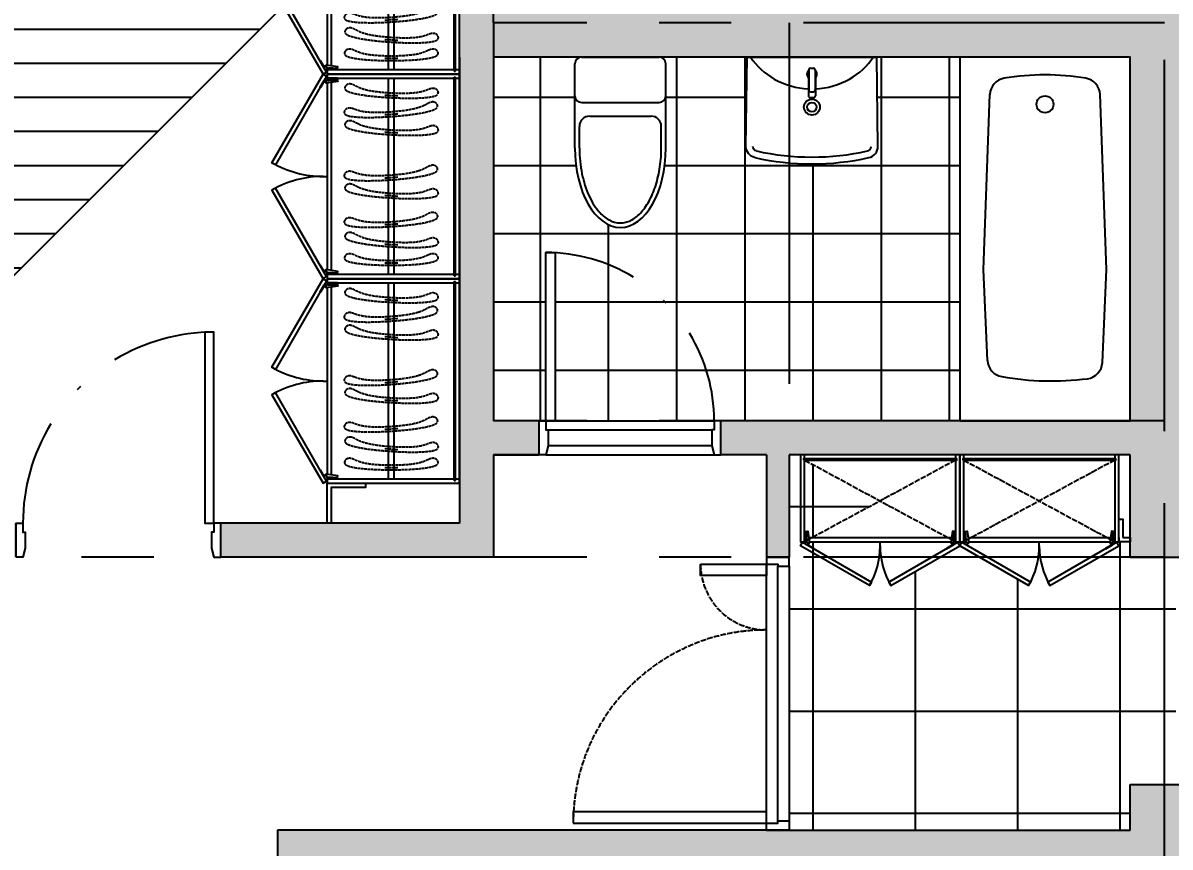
# Model space of a CAD drawing. Header units: millimetres. Extents: x 140860 to 617150, y 61650 to 208518.
# Drawn here: x 416825 to 421870, y 100202 to 103827 of the extents above; entities that cross this region are included whole.
import ezdxf

# ---------------------------------------------------------------- set-up
doc = ezdxf.new("R2010")
doc.units = ezdxf.units.MM
for name, pattern in [('ACAD_ISO02W100', [15, 12, -3]), ('ACAD_ISO04W100', [30, 24, -3, 0, -3]), ('CENTER', [50.800000000000004, 31.75, -6.35, 6.35, -6.35])]:
    doc.linetypes.add(name, pattern=pattern)
for name, color, linetype in [('CEN', 1, 'CENTER'), ('DIM', 3, 'Continuous'), ('FUN', 3, 'Continuous'), ('HAT', 9, 'Continuous'), ('WAL', 2, 'Continuous'), ('WIN', 4, 'Continuous')]:
    doc.layers.add(name, color=color, linetype=linetype)
doc.styles.get("Standard").update_dxf_attribs({"font": 'arial.ttf'})
doc.dimstyles.new('치수100', dxfattribs={"dimscale": 100, "dimtxt": 2.5, "dimasz": 2.5, "dimexe": 1.25, "dimexo": 8, "dimtad": 1, "dimtxsty": 'Standard', "dimcen": 2.5, "dimadec": 0, "dimazin": 0, "dimtfac": 1, "dimtmove": 0, "dimatfit": 1, "dimfxl": 1, "dimarcsym": 0})

# ---------------------------------------------------------------- blocks, each defined once
blk = doc.blocks.new('*U6')
for points in [[(870, 0), (870, 840), (830, 840), (830, 0)], [(0, -150), (0, 0), (30, 0), (30, -40), (40, -40), (40, -110), (30.00000000001455, -150)], [(900, -150), (900, 0), (870, 0), (870, -40), (860, -40), (860, -110), (869.9999999999854, -150)]]:
    blk.add_lwpolyline(points, close=True)
at = {"color": 1}
for start, end in [(90, 121.3257176637295), (134.3179033588343, 135.6820966411681), (148.6742823362717, 180)]:
    blk.add_arc((870, 0), 840, start, end, dxfattribs=at)
blk = doc.blocks.new('*U8')
at = {"color": 8}
for p, q in [((30, 0), (1170.000000000015, 0)), ((40, -50), (1160.000000000015, -50)), ((1160.000000000015, -100), (40, -100))]:
    blk.add_line(p, q, dxfattribs=at)
for points in [[(29.99999999994179, 849.9999999999854), (30, 0), (80, 0), (79.99999999994179, 849.9999999999854)], [(1170.000000000073, 290.0000000000291), (1170.000000000015, 0), (1120.000000000015, 0), (1120.000000000073, 290.0000000000291)], [(0, 0), (30, 0), (30, -50), (40, -50), (40, -100), (0, -100)], [(1200.000000000015, 0), (1170.000000000015, 0), (1170.000000000015, -50), (1160.000000000015, -50), (1160.000000000015, -100), (1200.000000000015, -100)]]:
    blk.add_lwpolyline(points, close=True)
at = {"color": 1, "linetype": 'ACAD_ISO04W100'}
for centre, radius, start, end in [((30, 0), 849.9999999999854, 7.016709298534874e-15, 90), ((1170.000000000015, 5.820766091346741e-11), 290.0000000000291, 90, 180)]:
    blk.add_arc(centre, radius, start, end, dxfattribs=at)
blk = doc.blocks.new('*U9')
at = {"color": 8}
for p, q in [((30, 0), (770, 0)), ((40, -40), (760, -40)), ((30.00000000001455, -150), (769.9999999999854, -150)), ((760, -110), (40, -110))]:
    blk.add_line(p, q, dxfattribs=at)
for points in [[(30, 0), (29.99999999999999, 740), (70, 740), (70, 0)], [(0, -150), (0, 0), (30, 0), (30, -40), (40, -40), (40, -110), (30.00000000001455, -150)], [(800, -150), (800, 0), (770, 0), (770, -40), (760, -40), (760, -110), (769.9999999999854, -150)]]:
    blk.add_lwpolyline(points, close=True)
at = {"color": 1}
for start, end in [(58.67428233627227, 90), (44.3179033588327, 45.68209664116776), (0, 31.32571766372737)]:
    blk.add_arc((30, 0), 740, start, end, dxfattribs=at)
blk = doc.blocks.new('*U14')
at = {"color": 8}
for p, q in [((57.83243725977809, 612.6049635290054), (27.5215481273226, 595.1049635289982)), ((28.38714795086344, 593.6057006556128), (58.69803708331528, 611.1057006556165)), ((57.83243725977809, 612.6049635290054), (58.69803708331528, 611.1057006556165)), ((842.1675627402219, 612.6049635290054), (841.3019629166847, 611.1057006556165)), ((871.6128520491366, 593.6057006556128), (841.3019629166847, 611.1057006556165)), ((842.1675627402219, 612.6049635290054), (872.4784518726774, 595.1049635289982)), ((25.39589974767296, 582), (18, 582)), ((18.00000000000364, 537.220735255616), (18, 577.220735255616)), ((18, 577.220735255616), (27.56525603190312, 577.220735255616)), ((25, 577.220735255616), (25.00000000000728, 537.220735255616)), ((27.5215481273226, 595.1049635289982), (28.38714795086344, 593.6057006556128)), ((33.82439095215523, 587.8136966245928), (31.01290458155563, 595.1216819531709)), ((38.38306119810295, 586.8394749202542), (32.95422119900832, 596.242501624847)), ((863.5368516455974, 564), (36.46314835440216, 564)), ((860.8489944619587, 582), (39.15100553804086, 582)), ((861.616938801897, 586.8394749202542), (867.0457788009917, 596.242501624847)), ((866.1756090478448, 587.8136966245928), (868.9870954184444, 595.1216819531709)), ((872.4784518726774, 595.1049635289982), (871.6128520491366, 593.6057006556128)), ((882, 577.220735255616), (872.4347439680969, 577.220735255616)), ((882, 582), (874.604100252327, 582)), ((875, 577.220735255616), (874.9999999999927, 537.220735255616)), ((881.9999999999964, 537.220735255616), (882, 577.220735255616)), ((18.00000000000364, 537.220735255616), (25.82360810978935, 537.2207352556123)), ((881.9999999999964, 537.220735255616), (874.1763918902107, 537.2207352556123)), ((18, 0), (882, 0))]:
    blk.add_line(p, q, dxfattribs=at)
at = {"color": 1}
blk.add_line((450, 600.0000000000009), (450, 582.0000000000009), dxfattribs=at)
at = {"color": 8, "linetype": 'Continuous'}
for p, q in [((18, 312.5000000003492), (882, 312.5000000003492)), ((18, 287.500000000349), (882, 287.500000000313))]:
    blk.add_line(p, q, dxfattribs=at)
at = {"color": 8, "linetype": 'ACAD_ISO02W100'}
for p, q in [((69.5204203092544, 328.6517427610816), (69.5204203092544, 271.3482572395587)), ((152.8612018216909, 328.5888318767457), (149.0659125466454, 271.4111681238946)), ((237.6932180426747, 328.5914608660299), (241.4084455153488, 271.4085391346103)), ((366.992655482899, 328.6009644827253), (363.5825564197958, 271.399035517915)), ((443.2328378472207, 328.5769359098364), (447.3710003632391, 271.4230640908039)), ((645.3631450221792, 328.6009644827253), (641.953045959076, 271.399035517915)), ((721.603327386501, 328.5769359098364), (725.7414899025193, 271.4230640908039)), ((807.9628132936214, 328.6124017163238), (804.9609263731163, 271.3875982843165))]:
    blk.add_line(p, q, dxfattribs=at)
for p, q in [((13, 23), (887, 23)), ((13, 23), (13, 18)), ((13, 18), (887, 18)), ((887, 23), (887, 18))]:
    blk.add_line(p, q)
for points in [[(9, 584.41154273188), (398.7114317030082, 809.4115427318616), (389.7114317030082, 824.9999999999816), (0, 600)], [(891, 584.41154273188), (501.2885682969918, 809.4115427318616), (510.2885682969918, 824.9999999999816), (900, 600)]]:
    blk.add_lwpolyline(points, close=True)
for points in [[(18, 22.99999999999992), (18, 582), (0, 582), (0, 0), (18, 0), (18, 17.99999999999994)], [(882, 17.99999999999989), (882, 0), (900, 0), (900, 582), (882, 582), (882, 22.99999999999989)]]:
    blk.add_lwpolyline(points)
at = {"color": 8}
for points in [[(28.58840734937257, 576.7975155827024), (25.79029262526819, 537.5929220807028, 0.3918425513240941), (26.78361175336249, 536.3536033712243), (32.2137573515829, 535.5427447126475), (39.8232164833862, 586.501651758086), (29.36618043846829, 585.5508679813555, 0.8350501042338211)], [(871.4115926506274, 576.7975155827024), (874.2097073747318, 537.5929220807028, -0.3918425513240941), (873.2163882466375, 536.3536033712243), (867.7862426484171, 535.5427447126475), (860.1767835166138, 586.501651758086), (870.6338195615317, 585.5508679813555, -0.8350501042338211)]]:
    blk.add_lwpolyline(points, format="xyb", close=True, dxfattribs=at)
at = {"color": 1}
for centre, start, end in [((0, 600), 1.144999685326866e-13, 29.99999999999526), ((900, 600), 149.9999999999965, 179.9999999999999)]:
    blk.add_arc(centre, 450, start, end, dxfattribs=at)
at = {"color": 8}
for centre, start, end in [((35.66415754245827, 585.269715162767), 125.8738505391974, 169.4815578102439), ((35.66415754245827, 585.269715162767), 20.90886654812152, 30.00000000005818), ((864.3358424575417, 585.269715162767), 149.9999999999449, 159.0911334518781), ((864.3358424575417, 585.269715162767), 10.51844218975561, 54.12614946079784)]:
    blk.add_arc(centre, 3.139519514975, start, end, dxfattribs=at)
at = {"color": 8, "linetype": 'ACAD_ISO02W100'}
for points in [[(59.48765630746493, 300.000000000291), (59.48765630746493, 383.5598934752634), (69.39593159042488, 482.4603874194618), (86.37986854280462, 512.476105864971), (109.8922687216505, 498.8189326136674), (112.1002071342227, 472.7638035616656), (86.37986854280462, 433.2405727343466), (79.09070730096937, 353.5336097028921), (79.09070730096937, 300.000000000291), (79.09070730096937, 246.4663902976899), (86.37986854280553, 166.7594272662355), (112.1002071342236, 127.2361964389167), (109.8922687216518, 101.1810673869148), (86.37986854280553, 87.52389413561116), (69.39593159042579, 117.5396125811203), (59.48765630746539, 216.4401065253186), (59.48765630746493, 300.0000000002909)], [(140.9528222108011, 300.6644838666478), (146.4871097788837, 384.0409041463798), (162.9239461753214, 482.0680025976044), (181.8585739852524, 510.8929455793669), (204.4148142648237, 495.7085006492237), (204.8922373751475, 469.5643462524199), (176.6106947968174, 431.8313906078268), (164.0584357864022, 352.7822121108774), (160.5128306123079, 299.3661466273558), (156.9672254382131, 245.9500811438343), (158.9612791601867, 165.9353601416274), (182.0074650160104, 124.7954171447593), (178.0787072808898, 98.94373239097743), (153.7133999717516, 86.87380517008727), (138.7547374373094, 117.9484875237842), (135.4185346427194, 217.2880635869157), (140.9528222108011, 300.6644838666477)], [(229.5391762323598, 299.3495334517544), (224.1216347158784, 382.7336209113287), (227.5969258962295, 482.068428369244), (242.5990834061004, 513.1221356882022), (266.9474669591918, 501.0181048828115), (270.8400242558719, 475.1609445661362), (247.7362583409185, 434.0533103258424), (245.6301728757271, 354.0414597578145), (249.1009833450803, 300.6204822070783), (252.5717938144335, 247.1995046563422), (265.0133587403525, 168.1328284298732), (293.242041286192, 130.3603109864603), (292.7280125511552, 104.2168506873771), (270.1505336751707, 89.06400306751351), (251.2562840607484, 117.9154293703911), (234.956717748842, 215.9654459921801), (229.5391762323598, 299.3495334517543)], [(355.2726225951319, 300.5970442954412), (360.2452261262906, 384.0088480864553), (376.0214556594783, 482.1444288062203), (394.7615116729803, 511.0962468633527), (417.419510908052, 496.064067578572), (418.0730098134773, 469.923721729085), (390.0462484593359, 432.0011395347681), (378.02668774228, 352.8692117971214), (374.8409319260336, 299.4304774589124), (371.6551761097876, 245.9917431207033), (374.1881013287543, 165.9922673902822), (397.510851009315, 125.0084786485782), (393.7562991623236, 99.13091921229373), (369.4728381151108, 86.89716006169752), (354.3052200577936, 117.8703877054198), (350.3000190639741, 217.1852405044269), (355.2726225951319, 300.597044295441)], [(435.2953496526025, 299.2754854695184), (429.261084618397, 382.6172123717472), (432.0014062094001, 481.9750115576552), (446.7734192360481, 513.1388543781906), (471.2106815711099, 501.2152830611026), (475.2944224688881, 475.3876272977546), (452.4954012438393, 434.1101973454612), (450.9812975237601, 354.0849555949236), (454.8472190292723, 300.6911168239227), (458.7131405347845, 247.2972780529217), (471.7392967480259, 168.3248076495251), (500.2466462129037, 130.7621583982532), (499.9260397008175, 104.6156107597103), (477.4612787558181, 89.29615061679567), (458.3541046187374, 118.0070085750275), (441.3296146868083, 215.9337585672895), (435.2953496526025, 299.2754854695183)], [(633.6431121344121, 300.5970442954412), (638.6157156655709, 384.0088480864553), (654.3919451987585, 482.1444288062203), (673.1320012122605, 511.0962468633527), (695.7900004473322, 496.064067578572), (696.4434993527575, 469.923721729085), (668.4167379986161, 432.0011395347681), (656.3971772815603, 352.8692117971214), (653.2114214653138, 299.4304774589124), (650.0256656490678, 245.9917431207033), (652.5585908680346, 165.9922673902822), (675.8813405485953, 125.0084786485782), (672.1267887016038, 99.13091921229373), (647.843327654391, 86.89716006169752), (632.6757095970738, 117.8703877054198), (628.6705086032543, 217.1852405044269), (633.6431121344121, 300.597044295441)], [(713.6658391918827, 299.2754854695184), (707.6315741576773, 382.6172123717472), (710.3718957486803, 481.9750115576552), (725.1439087753283, 513.1388543781906), (749.5811711103902, 501.2152830611026), (753.6649120081684, 475.3876272977546), (730.8658907831195, 434.1101973454612), (729.3517870630403, 354.0849555949236), (733.2177085685526, 300.6911168239227), (737.0836300740648, 247.2972780529217), (750.1097862873062, 168.3248076495251), (778.6171357521839, 130.7621583982532), (778.2965292400977, 104.6156107597103), (755.8317682950983, 89.29615061679567), (736.7245941580177, 118.0070085750275), (719.7001042260886, 215.9337585672895), (713.6658391918827, 299.2754854695183)], [(796.4428815875917, 300.5255740165902), (800.8202305222749, 383.9707333360662), (815.8958790060951, 482.2163767218248), (834.4288920775907, 511.3011647508659), (857.1935664568664, 496.4310287800056), (858.0335553353452, 470.2960108799884), (830.278078067251, 432.1744280966487), (818.8234151776969, 352.9587571382216), (816.0190160855459, 299.4986531959137), (813.2146169933949, 246.0385492536057), (816.3182594303667, 166.0591817209066), (839.9328273420115, 125.2428397163489), (836.3630027335967, 99.33915090152288), (812.1674454200274, 86.93244506668944), (796.779225088138, 117.796666152272), (792.0655326529086, 217.0804146971139), (796.4428815875917, 300.5255740165901)]]:
    blk.add_open_spline(points, degree=3, knots=[0, 0, 0, 0, 1, 2, 3, 4, 5, 6, 6, 6, 7, 8, 9, 10, 11, 12, 12, 12, 12], dxfattribs=at)
blk = doc.blocks.new('*U16')
at = {"color": 8}
for p, q in [((57.83243725977809, 412.6049635290074), (27.5215481273226, 395.1049635290001)), ((28.38714795086344, 393.6057006556148), (58.69803708331528, 411.1057006556184)), ((57.83243725977809, 412.6049635290074), (58.69803708331528, 411.1057006556184)), ((57.83243725977809, 412.6049635290074), (58.69803708331528, 411.1057006556184)), ((642.1675627402219, 412.6049635290074), (641.3019629166847, 411.1057006556184)), ((642.1675627402219, 412.6049635290074), (641.3019629166847, 411.1057006556184)), ((671.6128520491366, 393.6057006556148), (641.3019629166847, 411.1057006556184)), ((642.1675627402219, 412.6049635290074), (672.4784518726774, 395.1049635290001)), ((25.39589974767296, 382), (18, 382)), ((18.00000000000364, 337.2207352556179), (18, 377.2207352556179)), ((18, 377.2207352556179), (27.56525603190312, 377.2207352556179)), ((25, 377.2207352556179), (25.00000000000728, 337.2207352556179)), ((27.5215481273226, 395.1049635290001), (28.38714795086344, 393.6057006556148)), ((33.82439095215523, 387.8136966245947), (31.01290458155563, 395.1216819531728)), ((38.38306119810295, 386.8394749202562), (32.95422119900832, 396.242501624849)), ((663.5368516455978, 364), (36.46314835440216, 364)), ((660.8489944619591, 382), (39.15100553804086, 382)), ((661.616938801897, 386.8394749202562), (667.0457788009917, 396.242501624849)), ((666.1756090478448, 387.8136966245947), (668.9870954184444, 395.1216819531728)), ((672.4784518726774, 395.1049635290001), (671.6128520491366, 393.6057006556148)), ((682, 377.2207352556179), (672.4347439680969, 377.2207352556179)), ((682, 382), (674.604100252327, 382)), ((675, 377.2207352556179), (674.9999999999927, 337.2207352556179)), ((681.9999999999964, 337.2207352556179), (682, 377.2207352556179)), ((18.00000000000364, 337.2207352556179), (25.82360810978935, 337.2207352556143)), ((681.9999999999964, 337.2207352556179), (674.1763918902107, 337.2207352556143)), ((18, 0), (682, 0))]:
    blk.add_line(p, q, dxfattribs=at)
at = {"color": 1, "linetype": 'ACAD_ISO04W100'}
for p, q in [((18, 23.00000000000001), (682, 382)), ((682, 23), (18, 382))]:
    blk.add_line(p, q, dxfattribs=at)
at = {"color": 1}
blk.add_line((350, 400.0000000000001), (350, 382), dxfattribs=at)
for points in [[(9, 384.4115427318802), (312.1088913245535, 559.4115427318801), (303.1088913245535, 575), (0, 400)], [(691, 384.4115427318802), (387.8911086754465, 559.4115427318801), (396.8911086754465, 575), (700, 400)], [(687, 23), (13, 23), (13, 18), (687, 18)]]:
    blk.add_lwpolyline(points, close=True)
for points in [[(18, 23.00000000000001), (18, 382), (0, 382), (0, 0), (18, 0), (18, 18.00000000000001)], [(682, 18), (682, 0), (700, 0), (700, 382), (682, 382), (682, 23)]]:
    blk.add_lwpolyline(points)
at = {"color": 8}
for points in [[(28.58840734937257, 376.7975155827044), (25.79029262526819, 337.5929220807047, 0.3918425513240941), (26.78361175336249, 336.3536033712262), (32.2137573515829, 335.5427447126494), (39.8232164833862, 386.501651758088), (29.36618043846829, 385.5508679813574, 0.8350501042338211)], [(671.4115926506274, 376.7975155827044), (674.2097073747318, 337.5929220807047, -0.3918425513240941), (673.2163882466375, 336.3536033712262), (667.7862426484171, 335.5427447126494), (660.1767835166138, 386.501651758088), (670.6338195615317, 385.5508679813574, -0.8350501042338211)]]:
    blk.add_lwpolyline(points, format="xyb", close=True, dxfattribs=at)
at = {"color": 1}
for centre, start, end in [((0, 400), 0, 29.99999999999525), ((700, 400), 150.0000000000048, 180)]:
    blk.add_arc(centre, 350, start, end, dxfattribs=at)
at = {"color": 8}
for centre, start, end in [((35.66415754245827, 385.269715162769), 125.8738505391867, 169.4815578102442), ((35.66415754245827, 385.269715162769), 20.90886654812198, 30.00000000006515), ((664.3358424575417, 385.269715162769), 149.9999999999372, 159.0911334518777), ((664.3358424575417, 385.269715162769), 10.51844218975505, 54.12614946082915)]:
    blk.add_arc(centre, 3.139519514975, start, end, dxfattribs=at)
blk = doc.blocks.new('*U21')
at = {"linetype": 'ByBlock'}
for p, q in [((-270.8180403887527, -934.6528562251478), (-242.6086058412329, -165.0826310257544)), ((270.8180403887527, -934.6528562251478), (242.6086058412911, -165.0826310257544)), ((-252.7516896781744, -1334.90223063383), (-270.8180403887527, -934.6528562251478)), ((252.366886356147, -1343.427321913477), (270.8180403887527, -934.6528562251478))]:
    blk.add_line(p, q, dxfattribs=at)
blk.add_lwpolyline([(375, -1600), (375, 0), (-375, 0), (-375, -1600)], close=True, dxfattribs=at)
at = {"color": 8, "linetype": 'ByBlock'}
blk.add_circle((0, -207.9659765504766), 37.28800328448415, dxfattribs=at)
at = {"linetype": 'ByBlock'}
for centre, radius, start, end in [((-167.3033704379923, -167.8430264252238), 75.35581106925383, 99.40444042378536, 177.9007007332555), ((0, -1177.954923998448), 1099.229076360236, 80.59555957621464, 99.40444042378536), ((167.3033704379923, -167.8430264252238), 75.35581106925383, 2.099299266744513, 80.59555957621464), ((-177.4725270441268, -1331.504299643042), 75.35581106925383, 182.584447541609, 260.0743967140647), ((177.0877237220993, -1340.029390922689), 75.35581106925383, 277.1708801944844, 357.4155524583911), ((28.16560482198838, -156.3516859589145), 1268.364908573683, 260.0743967140647, 277.1708801944844)]:
    blk.add_arc(centre, radius, start, end, dxfattribs=at)
blk = doc.blocks.new('세면대')
at = {"linetype": 'ByBlock'}
for p, q in [((-290.003082457959, -392.8606578905601), (-285, 0)), ((-285, 0), (285, 0)), ((289.9959575731773, -392.8631640308886), (285, 0)), ((-6.315000000409782, -48.50189361552475), (6.314999999594875, -48.50189361552475)), ((-15.55000000042492, -90.56348261551466), (-15.55000000042492, -170.5206376155256)), ((-14.31500000040978, -56.50189361552475), (-14.31500000040978, -145.7478006154997)), ((14.31499999959487, -56.50189361552475), (14.31499999959487, -145.7478006154997)), ((15.5499999995809, -90.56348261551466), (15.5499999995809, -170.5206376155256)), ((6.549999999580905, -179.5206376155256), (-6.550000000424916, -179.5206376155256)), ((-6.315000000409782, -153.7478006154997), (6.314999999594875, -153.7478006154997))]:
    blk.add_line(p, q, dxfattribs=at)
at = {"linetype": 'ByBlock', "flags": 128}
blk.add_lwpolyline([(-250.9165517679357, -442.2926908989321, -0.3547422127647641), (-290.003082457959, -392.8606578878826)], format="xyb", dxfattribs=at)
at = {"color": 8, "linetype": 'ByBlock', "flags": 128}
blk.add_lwpolyline([(-244.3709025913849, -413.0154902667855, -0.3547422127647641), (-260.0055148674001, -393.2426770623424)], format="xyb", dxfattribs=at)
at = {"color": 8, "linetype": 'ByBlock'}
for radius in [35, 20.5]:
    blk.add_circle((-0.003822522819973528, -219.9999999922002), radius, dxfattribs=at)
at = {"linetype": 'ByBlock'}
for centre, radius, start, end in [((-19.50010172228212, 165.0751373275416), 300, 213.3841971142533, 240.8234372636536), ((-6.315000000409782, -56.50189361552475), 8, 90, 180), ((6.314999999594875, -56.50189361552475), 8, 0, 90), ((19.50010172379552, 165.0751373275416), 300, 299.1765627363463, 326.6158028857467), ((7.566995918750763e-10, 200.0000000014552), 340, 240.8234372636536, 267.3786462751156), ((-4.074536263942719e-10, -75.00078661553562), 22, 130.5930280005534, 229.4069719994466), ((-4.074536263942719e-10, -75.00078661553562), 22, 310.5930280005534, 49.4069719994466), ((7.566995918750763e-10, 200.0000000014552), 340, 272.6213537248843, 299.1765627363463), ((-6.315000000409782, -145.7478006154997), 8, 180, 270), ((6.314999999594875, -145.7478006154997), 8, 270, 0), ((-6.550000000424916, -170.5206376155256), 9, 180, 270), ((6.549999999580905, -170.5206376155256), 9, 270, 0), ((240.0000000007567, -393.4989520240924), 50, 282.6022648408175, 0), ((7.566995918750763e-10, 680.0000000014552), 1150, 257.3973542640748, 282.6022648408175)]:
    blk.add_arc(centre, radius, start, end, dxfattribs=at)
at = {"color": 8, "linetype": 'ByBlock'}
for centre, radius, start, end in [((240.0000000007567, -393.4989520240924), 20, 282.6022648408175, 0), ((7.566995918750763e-10, 680.0000000014552), 1120, 257.3973542640748, 282.6022648408175)]:
    blk.add_arc(centre, radius, start, end, dxfattribs=at)
blk = doc.blocks.new('변기')
at = {"linetype": 'ByBlock'}
for p, q in [((-170, 0), (170, 0)), ((-200, -170), (-200, -30)), ((200, -170), (200, -30)), ((-200, -400), (-200, -170)), ((-170, -200), (170, -200)), ((200, -400), (200, -170))]:
    blk.add_line(p, q, dxfattribs=at)
at = {"color": 8, "linetype": 'ByBlock'}
for p, q in [((-135, -260), (135, -260)), ((-180, -400), (-180, -305)), ((180, -400), (180, -305))]:
    blk.add_line(p, q, dxfattribs=at)
at = {"linetype": 'ByBlock'}
for centre, start, end in [((-170, -30), 90, 180), ((170, -30), 0, 90), ((-170, -170), 180, 270), ((170, -170), 270, 0)]:
    blk.add_arc(centre, 30, start, end, dxfattribs=at)
at = {"color": 8, "linetype": 'ByBlock'}
for centre, start, end in [((-135, -305), 90, 180), ((135, -305), 0, 90)]:
    blk.add_arc(centre, 45, start, end, dxfattribs=at)
at = {"linetype": 'ByBlock'}
blk.add_ellipse((0, -400), major_axis=(0, 350), ratio=0.5714285714285714, start_param=1.570796326794897, end_param=4.71238898038469, dxfattribs=at)
at = {"color": 8, "linetype": 'ByBlock'}
blk.add_open_spline([(-180, -400), (-180, -410.1869004060864), (-179.737068768969, -420.3737896171515), (-178.2407227293588, -449.3055829998339), (-176.3692516685696, -467.9422658626572), (-170.8901910792629, -504.3552809737739), (-167.2825622314704, -522.1311054452672), (-158.455969899398, -556.2889102018671), (-153.2369236826198, -572.6703141845646), (-141.3755887649313, -603.5445995853515), (-134.7331985352212, -618.0366984325228), (-120.2795419677277, -644.6962279897416), (-112.4683967551391, -656.8623965625302), (-97.76943517650943, -676.193515076593), (-91.04517423934885, -683.8718285585637), (-77.25466170304571, -697.4726792827132), (-70.18939994546236, -703.3947055382305), (-55.89650753105525, -713.4413286920171), (-48.67054824641673, -717.5662787153269), (-34.19613736044266, -724.0524116611923), (-26.94872659628163, -726.4157034574891), (-12.48389185441192, -729.4529474471929), (-5.264666746661533, -730.1294300145819), (9.17451320530381, -729.8300357399858), (16.39796660290449, -728.853833959729), (30.87045982579002, -725.2043495799298), (38.12071580227348, -722.5283627119497), (52.58147146520787, -715.4053534099949), (59.79063865021453, -710.9565408830531), (74.01882360427408, -700.2634868618916), (81.0362507708196, -694.0191327387583), (94.69767450718791, -679.7889108514064), (101.340818278899, -671.8036053588148), (114.0764682589215, -654.2129837679677), (120.1686878114415, -644.6082209926099), (131.6474024810886, -623.948990536097), (137.0338545710838, -612.8949118353776), (146.9718783139542, -589.5416991841048), (151.5234756357095, -577.2428279505693), (159.6882727687189, -551.629446074774), (163.3015033920237, -538.315129532537), (169.5106557827676, -510.9183960576775), (172.1065982791479, -496.8361419421271), (176.2260578537825, -468.1639678392094), (177.7495858392795, -453.5741983404732), (179.5725336485775, -425.9711006616126), (180, -412.9855691744015), (180, -400)], degree=3, knots=[1.570796326794897, 1.570796326794897, 1.570796326794897, 1.570796326794897, 1.661060001279006, 1.661060001279006, 1.828273719406259, 1.828273719406259, 1.995487437533511, 1.995487437533511, 2.162701155660764, 2.162701155660764, 2.329914873788017, 2.329914873788017, 2.497128591915269, 2.497128591915269, 2.628390990860684, 2.628390990860684, 2.759653389806098, 2.759653389806098, 2.890915788751512, 2.890915788751512, 3.022178187696926, 3.022178187696926, 3.15344058664234, 3.15344058664234, 3.284702985587754, 3.284702985587754, 3.415965384533168, 3.415965384533168, 3.547227783478582, 3.547227783478582, 3.678490182423996, 3.678490182423996, 3.80975258136941, 3.80975258136941, 3.941014980314824, 3.941014980314824, 4.072277379260238, 4.072277379260238, 4.203539778205652, 4.203539778205652, 4.334802177151066, 4.334802177151066, 4.46606457609648, 4.46606457609648, 4.597326975041894, 4.597326975041894, 4.71238898038469, 4.71238898038469, 4.71238898038469, 4.71238898038469], dxfattribs=at)
blk = doc.blocks.new('*D41')
at = {"layer": 'Defpoints', "color": 0, "transparency": 16777216}
for p in [(421844.5315063708, 105127.531924489), (420194.5315063708, 103826.8497476397), (421844.5315063708, 103826.8497476398)]:
    blk.add_point(p, dxfattribs=at)
at = {"layer": 'DIM', "color": 0, "lineweight": -2, "transparency": 16777216}
for p, q in [((420194.5315063708, 104626.8497476397), (420194.5315063708, 105252.531924489)), ((421844.5315063708, 104626.8497476398), (421844.5315063708, 105252.531924489)), ((420444.5315063708, 105127.531924489), (421594.5315063708, 105127.531924489))]:
    blk.add_line(p, q, dxfattribs=at)
at = {"layer": 'DIM', "color": 0, "transparency": 16777216}
for points in [[(420444.5315063708, 105169.1985911556), (420444.5315063708, 105085.8652578223), (420194.5315063708, 105127.531924489)], [(421594.5315063708, 105169.1985911556), (421594.5315063708, 105085.8652578223), (421844.5315063708, 105127.531924489)]]:
    blk.add_solid(points, dxfattribs=at)
at = {"layer": 'DIM', "color": 0, "transparency": 16777216, "insert": (421019.5315063708, 105317.6751714194), "char_height": 250, "attachment_point": 5}
blk.add_mtext('1650', dxfattribs=at)
blk = doc.blocks.new('*D44')
at = {"layer": 'Defpoints', "color": 0, "transparency": 16777216}
for p in [(421844.531506371, 101476.8497476398), (421844.531506371, 100476.8497476398), (423810.3273164262, 100476.8497476398)]:
    blk.add_point(p, dxfattribs=at)
at = {"layer": 'DIM', "color": 0, "lineweight": -2, "transparency": 16777216}
for p, q in [((422644.531506371, 101476.8497476398), (423935.3273164262, 101476.8497476398)), ((423810.3273164262, 101226.8497476398), (423810.3273164262, 100726.8497476398)), ((422644.531506371, 100476.8497476398), (423935.3273164262, 100476.8497476398))]:
    blk.add_line(p, q, dxfattribs=at)
at = {"layer": 'DIM', "color": 0, "transparency": 16777216}
for points in [[(423768.6606497595, 101226.8497476398), (423851.9939830929, 101226.8497476398), (423810.3273164262, 101476.8497476398)], [(423768.6606497595, 100726.8497476398), (423851.9939830929, 100726.8497476398), (423810.3273164262, 100476.8497476398)]]:
    blk.add_solid(points, dxfattribs=at)
at = {"layer": 'DIM', "color": 0, "transparency": 16777216, "insert": (423620.1840694956, 100976.8497476396), "char_height": 250, "attachment_point": 5, "rotation": 90}
blk.add_mtext('1000', dxfattribs=at)
blk = doc.blocks.new('*D45')
at = {"layer": 'Defpoints', "color": 0, "transparency": 16777216}
for p in [(421844.531506371, 103826.8497476398), (421844.531506371, 102076.8497476398), (424335.4090161036, 102076.8497476398)]:
    blk.add_point(p, dxfattribs=at)
at = {"layer": 'DIM', "color": 0, "lineweight": -2, "transparency": 16777216}
for p, q in [((422644.531506371, 103826.8497476398), (424460.4090161036, 103826.8497476398)), ((424335.4090161036, 103576.8497476398), (424335.4090161036, 102326.8497476398)), ((422644.531506371, 102076.8497476398), (424460.4090161036, 102076.8497476398))]:
    blk.add_line(p, q, dxfattribs=at)
at = {"layer": 'DIM', "color": 0, "transparency": 16777216}
for points in [[(424293.7423494369, 103576.8497476398), (424377.0756827703, 103576.8497476398), (424335.4090161036, 103826.8497476398)], [(424293.7423494369, 102326.8497476398), (424377.0756827703, 102326.8497476398), (424335.4090161036, 102076.8497476398)]]:
    blk.add_solid(points, dxfattribs=at)
at = {"layer": 'DIM', "color": 0, "transparency": 16777216, "insert": (424145.265769173, 102951.8497476397), "char_height": 250, "attachment_point": 5, "rotation": 90}
blk.add_mtext('1750', dxfattribs=at)
blk = doc.blocks.new('*D46')
at = {"layer": 'Defpoints', "color": 0, "transparency": 16777216}
for p in [(421844.531506371, 102076.8497476398), (421844.531506371, 100126.8497476398), (424344.2692805899, 100126.8497476398)]:
    blk.add_point(p, dxfattribs=at)
at = {"layer": 'DIM', "color": 0, "lineweight": -2, "transparency": 16777216}
for p, q in [((422644.531506371, 102076.8497476398), (424469.2692805899, 102076.8497476398)), ((424344.2692805899, 101826.8497476398), (424344.2692805899, 100376.8497476398)), ((422644.531506371, 100126.8497476398), (424469.2692805899, 100126.8497476398))]:
    blk.add_line(p, q, dxfattribs=at)
at = {"layer": 'DIM', "color": 0, "transparency": 16777216}
for points in [[(424302.6026139233, 101826.8497476398), (424385.9359472566, 101826.8497476398), (424344.2692805899, 102076.8497476398)], [(424302.6026139233, 100376.8497476398), (424385.9359472566, 100376.8497476398), (424344.2692805899, 100126.8497476398)]]:
    blk.add_solid(points, dxfattribs=at)
at = {"layer": 'DIM', "color": 0, "transparency": 16777216, "insert": (424154.1260336594, 101101.8497476396), "char_height": 250, "attachment_point": 5, "rotation": 90}
blk.add_mtext('1950', dxfattribs=at)

msp = doc.modelspace()

# ---------------------------------------------------------------- hatches: boundary and pattern name
at = {"layer": 'HAT', "true_color": 0x939598}
h = msp.add_hatch(color=252, dxfattribs=at)
h.dxf.hatch_style = 1
h.paths.add_polyline_path([(414144.5315063708, 104906.8497476397), (414144.5315063708, 104976.8497476397), (413044.5315063708, 104976.8497476397), (413044.5315063708, 100126.8497476397), (413044.5315063708, 99426.84974763973), (413344.5315063708, 99426.84974763973), (413344.5315063708, 100126.8497476397), (416594.5315063707, 100126.8497476397), (416594.5315063707, 101476.8497476397), (416794.5315063707, 101476.8497476397), (416794.5315063707, 101626.8497476397), (416444.5315063707, 101626.8497476397), (416444.5315063707, 100276.8497476397), (413344.5315063708, 100276.8497476397), (413344.5315063708, 104676.8497476397), (414144.5315063708, 104676.8497476397)])
h.paths.add_polyline_path([(419044.5315063708, 104976.8497476397), (417144.5315063708, 104976.8497476397), (417144.5315063708, 104676.8497476397), (418744.5315063708, 104676.8497476397), (418744.5315063708, 103676.8497476397), (418744.5315063708, 103619.8497476397), (418744.5315063708, 103601.8497476397), (418744.5315063709, 101626.8497476397), (417694.5315063707, 101626.8497476397), (417694.5315063707, 101476.8497476397), (418894.5315063708, 101476.8497476397), (418894.5315063708, 101926.8497476397), (419094.5315063708, 101926.8497476397), (419094.5315063708, 102076.8497476397), (418894.5315063708, 102076.8497476397), (418894.5315063708, 103676.8497476397), (421694.5315063708, 103676.8497476397), (421694.5315063708, 102076.8497476397), (420944.5315063708, 102076.8497476397), (419894.5315063708, 102076.8497476397), (419894.5315063708, 101926.8497476397), (420094.5315063708, 101926.8497476397), (420094.5315063708, 101476.8497476397), (420194.5315063708, 101476.8497476397), (420194.5315063708, 101926.8497476397), (421694.5315063708, 101926.8497476397), (421694.5315063708, 101476.8497476397), (421994.5315063708, 101476.8497476397), (421994.5315063708, 102076.8497476397), (421994.5315063708, 103976.8497476397), (419044.5315063708, 103976.8497476397)])
h.paths.add_polyline_path([(421994.5315063708, 100126.8497476397), (421994.5315063708, 100476.8497476397), (421894.5315063708, 100476.8497476397), (421694.5315063708, 100476.8497476397), (421694.5315063708, 100276.8497476397), (420194.5315063708, 100276.8497476397), (420094.5315063708, 100276.8497476397), (417944.5315063708, 100276.8497476397), (417944.5315063708, 100126.8497476397), (421694.5315063708, 100126.8497476397), (421694.5315063708, 98426.84974763973), (421924.5315063708, 98426.84974763973), (421994.5315063708, 98426.84974763973)])
h.paths.add_polyline_path([(421994.5315063708, 97326.84974763973), (421694.5315063707, 97326.84974763973), (421694.5315063707, 96426.84974763973), (419044.5315063708, 96426.84974763973), (419044.5315063708, 97326.84974763973), (417694.5315063708, 97326.84974763973), (417694.5315063708, 96476.84974763973), (417794.5315063708, 96476.84974763973), (417794.5315063708, 97226.84974763973), (418944.5315063708, 97226.84974763973), (418944.5315063708, 96866.84974763973), (418944.5315063708, 96426.84974763973), (418944.5315063708, 95526.84974763973), (418584.5315063708, 95526.84974763973), (417794.5315063708, 95526.84974763973), (417794.5315063708, 95576.84974763973), (417694.5315063708, 95576.84974763973), (417694.5315063708, 95526.84974763973), (413344.5315063708, 95526.84974763973), (413344.5315063708, 96226.84974763975), (413114.5315063708, 96226.84974763975), (413044.5315063708, 96226.84974763973), (413044.5315063708, 95226.84974763973), (419244.5315063708, 95226.84974763973), (419244.5315063708, 96126.84974763973), (421994.5315063708, 96126.84974763973)])
at = {"layer": 'HAT'}
h = msp.add_hatch(dxfattribs=at)
h.set_pattern_fill('_USER', color=256, scale=150, pattern_type=0)
h.set_pattern_definition([(0, (0, 0), (0, 150), [])])
edge = h.paths.add_edge_path()
edge.add_line((418118.794935697, 104051.113176966), (418162.5315063708, 104094.8497476397))
edge.add_line((418162.5315063708, 104094.8497476397), (418162.5315063708, 104460.6726142937))
edge.add_line((418162.5315063708, 104460.6726142937), (418159.7432916329, 104462.2823908232))
edge.add_line((418159.7432916329, 104462.2823908232), (418143.0300055957, 104459.7866727156))
edge.add_line((418143.0300055957, 104459.7866727156), (418133.4258057151, 104443.1517105564))
edge.add_line((418133.4258057151, 104443.1517105564), (418131.9265428418, 104444.01731038))
edge.add_line((418131.9265428418, 104444.01731038), (418159.5605579211, 104474.3119702488))
edge.add_arc((418163.427796936, 104472.0792187625), 4.465502972586933, -81.50703938243203, 149.9999999996209, ccw=False)
edge.add_line((418164.0872976885, 104467.6626844249), (418207.3107711151, 104469.5622468445))
edge.add_line((418207.3107711151, 104469.5622468445), (418207.3107711151, 104476.0261395299))
edge.add_arc((418207.02180093, 104474.8935004834), 1.168920432514613, 8.492960617443373, 75.68745538620908, ccw=False)
edge.add_line((418208.1779029995, 104475.0661358864), (418208.9887616581, 104469.6359902882))
edge.add_line((418208.9887616581, 104469.6359902882), (418180.5315063708, 104465.3865992853))
edge.add_line((418180.5315063708, 104465.3865992853), (418180.5315063708, 104112.8497476397))
edge.add_line((418180.5315063708, 104112.8497476397), (418316.2776181682, 104248.5958594371))
edge.add_spline(control_points=[(418316.2776181681, 104248.5958594371), (418302.6096866467, 104250.8742846003), (418255.7848403068, 104260.5152170704), (418233.4352595074, 104274.981748852), (418248.4674387922, 104297.6397480871), (418274.6077846417, 104298.2932469925), (418301.5157834695, 104278.4068358351), (418332.9322775948, 104269.9852245842), (418336.7370677465, 104269.0553090155)], knot_values=[0.6841267009211387, 0.6841267009211387, 0.6841267009211387, 0.6841267009211387, 1, 2, 3, 4, 5, 5.12865242324556, 5.12865242324556, 5.12865242324556, 5.12865242324556], degree=3, periodic=0)
edge.add_line((418336.7370677465, 104269.0553090155), (418379.6359891988, 104311.9542304678))
edge.add_spline(control_points=[(418379.6359891988, 104311.9542304678), (418334.181642337, 104310.4500464916), (418259.4764515058, 104313.6816186591), (418231.3926519926, 104326.9936564151), (418243.3162233097, 104351.4309187501), (418269.143879073, 104355.5146596479), (418306.406888519, 104334.9329484258), (418368.2155074381, 104331.934538411), (418400.5161688705, 104332.8344101395)], knot_values=[0.2965016212924941, 0.2965016212924941, 0.2965016212924941, 0.2965016212924941, 1, 2, 3, 4, 5, 5.708236158773217, 5.708236158773217, 5.708236158773217, 5.708236158773217], degree=3, periodic=0)
edge.add_line((418400.5161688706, 104332.8344101395), (418432.0315063704, 104364.3497476394))
edge.add_line((418432.0315063704, 104364.3497476394), (418432.0315063704, 104398.9556976711))
edge.add_spline(control_points=[(418432.0315063705, 104398.9556976711), (418355.8127054506, 104403.404148068), (418261.8419539111, 104418.0471372542), (418233.2303416199, 104436.2786397173), (418248.1004775907, 104459.0433140966), (418274.2354954908, 104459.8833029751), (418311.3043815683, 104432.8942707849), (418385.1026270971, 104421.6341907105), (418432.0315063704, 104418.6252540747)], knot_values=[0.04880651741538056, 0.04880651741538056, 0.04880651741538056, 0.04880651741538056, 1, 2, 3, 4, 5, 5.917157424042503, 5.917157424042503, 5.917157424042503, 5.917157424042503], degree=3, periodic=0)
edge.add_spline(control_points=[(418432.0315063704, 104418.6252540747), (418436.2703743596, 104418.3534707851), (418440.6040804533, 104418.1010873701), (418445.0328531748, 104417.8687637253), (418449.110740679, 104417.6548467447), (418453.1102505713, 104417.466276423), (418457.0315063704, 104417.3025217759)], knot_values=[5.917157424042503, 5.917157424042503, 5.917157424042503, 5.917157424042503, 6, 6, 6, 6.076279079228819, 6.076279079228819, 6.076279079228819, 6.076279079228819], degree=3, periodic=0)
edge.add_spline(control_points=[(418457.0315063704, 104417.3025217759), (418466.5563353414, 104416.9047576189), (418475.6194523914, 104416.6534099915), (418484.2226277461, 104416.5408690151)], knot_values=[6.076279079228819, 6.076279079228819, 6.076279079228819, 6.076279079228819, 6.261562881392669, 6.261562881392669, 6.261562881392669, 6.261562881392669], degree=3, periodic=0)
edge.add_line((418484.2226277461, 104416.5408690151), (418744.5315063708, 104676.8497476397))
edge.add_line((418744.5315063708, 104676.8497476397), (417144.5315063708, 104676.8497476397))
edge.add_line((417144.5315063708, 104676.8497476397), (417099.5315063707, 104676.8497476397))
edge.add_line((417099.5315063707, 104676.8497476397), (414189.5315063708, 104676.8497476397))
edge.add_line((414189.5315063708, 104676.8497476397), (414144.5315063708, 104676.8497476397))
edge.add_line((414144.5315063708, 104676.8497476397), (413344.5315063708, 104676.8497476397))
edge.add_line((413344.5315063708, 104676.8497476397), (413344.5315063708, 100276.8497476397))
edge.add_line((413344.5315063708, 100276.8497476397), (413644.5315063708, 100276.8497476397))
edge.add_line((413644.5315063708, 100276.8497476397), (413644.5315063708, 100726.8497476397))
edge.add_line((413644.5315063708, 100726.8497476397), (414094.5315063708, 100726.8497476397))
edge.add_line((414094.5315063708, 100726.8497476397), (414094.5315063708, 102376.8497476397))
edge.add_line((414094.5315063708, 102376.8497476397), (415694.5315063708, 102376.8497476397))
edge.add_line((415694.5315063708, 102376.8497476397), (415694.5315063708, 101626.8497476397))
edge.add_line((415694.5315063708, 101626.8497476397), (417970.6694395731, 103902.9876808421))
edge.add_line((417970.6694395731, 103902.9876808421), (417919.5315063708, 103991.5611793427))
edge.add_line((417919.5315063708, 103991.5611793427), (417935.1199636389, 104000.5611793427))
edge.add_line((417935.1199636389, 104000.5611793427), (417935.3000356965, 104000.2492853898))
edge.add_arc((418144.5315063708, 103601.8497476398), 449.9999999999645, 93.27867101688071, 117.70755722404519, ccw=False)
h.paths.add_polyline_path([(416453.962788297, 103515.1124446255), (416453.962788297, 102789.7715048468), (415297.7195119855, 102789.7715048468), (415297.7195119855, 103515.1124446255)], flags=0)
h.paths.add_polyline_path([(415912.7736328432, 103935.3199109806), (415842.7736328432, 103935.3199109806), (415842.7736328432, 103875.3199109806), (415292.7736328432, 103875.3199109806), (415292.7736328432, 103935.3199109806), (415292.7736328432, 104375.3199109806), (415292.7736328432, 104435.3199109806), (415842.7736328432, 104435.3199109806), (415842.7736328432, 104375.3199109806), (415912.7736328432, 104375.3199109806)], flags=16)
h.paths.add_polyline_path([(414614.5315063708, 104155.3199109806, -1), (415174.5315063708, 104155.3199109806, -1)], flags=16)
h.paths.add_polyline_path([(418167.3107711151, 104483.8497476397), (418167.3107711151, 104476.8497476397), (418207.3107711151, 104476.8497476397), (418207.3107711151, 104483.8497476397)], flags=16)
h.paths.add_polyline_path([(418167.3107711151, 104483.8497476397), (418162.5315063708, 104483.8497476397), (418162.5315063708, 104476.4538478921), (418167.3107711151, 104474.2844916078)], flags=16)
h.paths.add_polyline_path([(414496.2893798983, 103935.3199109806), (414496.2893798983, 103875.3199109806), (413946.2893798983, 103875.3199109806), (413946.2893798983, 103935.3199109806), (413876.2893798983, 103935.3199109806), (413876.2893798983, 104375.3199109806), (413946.2893798983, 104375.3199109806), (413946.2893798983, 104435.3199109806), (414496.2893798983, 104435.3199109806), (414496.2893798983, 104375.3199109806)], flags=16)
h.paths.add_polyline_path([(421094.5315063708, 99526.84974763973), (419789.6643217847, 98221.98256305368), (420307.6566892284, 98221.98256305368), (420307.6566892284, 97511.08849853982), (419078.7702572708, 97511.08849853982), (418894.5315063708, 97326.84974763973), (419044.5315063708, 97326.84974763973), (419044.5315063708, 96426.84974763973), (420044.5315063708, 96426.84974763973), (420044.5315063708, 97026.84974763973), (421094.5315063708, 97026.84974763973)])
h.paths.add_polyline_path([(419994.5315063708, 97326.84974763973), (419994.5315063708, 97246.84974763973), (419584.5315063708, 97246.84974763973), (419574.5315063708, 97246.84974763973), (419094.5315063708, 97246.84974763973), (419094.5315063708, 97326.84974763973), (419574.5315063708, 97326.84974763973)], flags=16)
h.paths.add_polyline_path([(418584.5315063707, 96866.84974763973), (418434.5315063708, 96866.84974763973), (417214.5315063708, 95646.84974763973), (417694.5315063708, 95646.84974763973), (417694.5315063708, 95606.84974763973), (417734.5315063708, 95606.84974763973), (417734.5315063708, 95616.84974763973), (417754.5315063708, 95616.84974763973), (417794.5315063708, 95606.84974763975), (417794.5315063708, 95576.84974763973), (417794.5315063708, 95526.84974763973), (418584.5315063708, 95526.84974763973)])
h.paths.add_polyline_path([(415236.6617313543, 102781.5209463822), (416527.4739816872, 102781.5209463822), (416527.4739816872, 103526.9270715486), (415236.6617313543, 103526.9270715486)], flags=24)
h = msp.add_hatch(dxfattribs=at)
h.set_pattern_fill('_USER', color=256, scale=300, double=1, pattern_type=0)
h.set_pattern_definition([(0, (0, 0), (0, 300), []), (90, (0, 0), (-300, 1.83697019872103e-14), [])])
edge = h.paths.add_edge_path()
edge.add_line((420944.5315063708, 103676.8497476397), (420579.5315063708, 103676.8497476397))
edge.add_line((420579.5315063708, 103676.8497476397), (420584.5274612641, 103283.9867943397))
edge.add_arc((420534.5315063715, 103283.3507956156), 49.99999999999673, -77.39773515850248, 0.728820507838293, ccw=False)
edge.add_arc((420294.5315063716, 104356.8497476412), 1150.000000000031, 257.3973542637289, 282.6022648414631, ccw=False)
edge.add_arc((420054.524369897, 103283.3523911277), 49.9999999999446, 179.2703774009563, 257.3973542637148, ccw=False)
edge.add_line((420004.5284239128, 103283.9890897518), (420009.5315063708, 103676.8497476397))
edge.add_line((420009.5315063708, 103676.8497476397), (419622.0315063708, 103676.8497476397))
edge.add_arc((419622.0315063708, 103646.8497476397), 30, 0, 90, ccw=False)
edge.add_line((419652.0315063708, 103646.8497476397), (419652.0315063708, 103506.8497476397))
edge.add_line((419652.0315063708, 103506.8497476397), (419652.0315063708, 103276.8497476397))
edge.add_ellipse((419452.0315063708, 103276.8497476397), major_axis=(1.931423172839064e-11, 349.9999999999999), ratio=0.5714285714285715, start_angle=90.00000000000182, end_angle=270.0000000000018, ccw=False)
edge.add_line((419252.0315063708, 103276.8497476397), (419252.0315063708, 103506.8497476397))
edge.add_line((419252.0315063708, 103506.8497476397), (419252.0315063708, 103646.8497476397))
edge.add_arc((419282.0315063708, 103646.8497476397), 30, 90, 180, ccw=False)
edge.add_line((419282.0315063708, 103676.8497476397), (418894.5315063708, 103676.8497476397))
edge.add_line((418894.5315063708, 103676.8497476397), (418894.5315063708, 102076.8497476397))
edge.add_line((418894.5315063708, 102076.8497476397), (419094.5315063708, 102076.8497476397))
edge.add_line((419094.5315063708, 102076.8497476397), (419124.5315063708, 102076.8497476397))
edge.add_line((419124.5315063708, 102076.8497476397), (419124.5315063708, 102816.8497476397))
edge.add_line((419124.5315063708, 102816.8497476397), (419164.5315063708, 102816.8497476397))
edge.add_line((419164.5315063708, 102816.8497476397), (419164.5315063708, 102076.8497476397))
edge.add_line((419164.5315063708, 102076.8497476397), (419864.5315063708, 102076.8497476397))
edge.add_line((419864.5315063708, 102076.8497476397), (419894.5315063708, 102076.8497476397))
edge.add_line((419894.5315063708, 102076.8497476397), (420944.5315063708, 102076.8497476397))
edge.add_line((420944.5315063708, 102076.8497476397), (420944.5315063708, 103676.8497476397))
h = msp.add_hatch(dxfattribs=at)
h.set_pattern_fill('_USER', color=256, scale=450, double=1, pattern_type=0)
h.set_pattern_definition([(0, (0, 0), (0, 450), []), (90, (0, 0), (-450, 2.755455298081545e-14), [])])
h.paths.add_polyline_path([(421894.5315063708, 101431.8497476397), (421894.5315063708, 101476.8497476397), (421694.5315063708, 101476.8497476397), (421694.5315063708, 101544.8497476397), (421639.708420907, 101544.8497476397), (421635.5315063708, 101542.4382049079), (421644.5315063708, 101526.8497476397), (421341.4226150462, 101351.8497476397), (421332.4226150462, 101367.4382049079), (421332.8237264905, 101367.6697867082, -0.1185881400518532), (421294.5315063708, 101526.8497476397, -0.1185881400518531), (421256.239286251, 101367.6697867082), (421256.6403976953, 101367.4382049079), (421247.6403976953, 101351.8497476397), (420944.5315063708, 101526.8497476397), (420641.4226150462, 101351.8497476397), (420632.4226150462, 101367.4382049079), (420632.8237264905, 101367.6697867082, -0.1185881400518532), (420594.5315063708, 101526.8497476397), (420594.5315063708, 101544.8497476397), (420285.7086397168, 101544.8497476397), (420284.0988631873, 101542.0615329018), (420286.5945812949, 101525.3482468647), (420303.2295434541, 101515.7440469841), (420302.3639436305, 101514.2447841107), (420272.0530544981, 101531.7447841107), (420277.3859975433, 101540.981712419), (420258.5456294268, 101542.6947328462), (420262.5315063708, 101544.8497476397), (420270.3188330945, 101589.3400421989, -0.3714350189971891), (420271.3151181241, 101590.4961442685), (420276.7452637223, 101591.3070029271), (420280.9946547251, 101562.8497476397), (420295.8239854794, 101562.8497476397), (420594.5315063708, 101724.3497476397), (420262.5315063708, 101903.8497476397), (420257.5315063708, 101903.8497476397), (420257.5315063708, 101926.8497476397), (420194.5315063708, 101926.8497476397), (420194.5315063708, 101476.8497476397), (420194.5315063708, 101436.8497476397), (420194.5315063708, 100316.8497476397), (420194.5315063708, 100276.8497476397), (421694.5315063708, 100276.8497476397), (421694.5315063708, 100476.8497476397), (421894.5315063708, 100476.8497476397), (421894.5315063708, 100521.8497476397)])

# ---------------------------------------------------------------- linework, layer by layer
at = {"layer": 'CEN', "ltscale": 50}
for p, q in [((418894.5315063708, 103826.8497476397), (418894.5315063708, 104826.8497476397)), ((418894.5315063708, 103826.8497476397), (418894.5315063708, 101476.8497476397)), ((421844.5315063708, 103826.8497476397), (418894.5315063708, 103826.8497476397)), ((421844.5315063708, 103826.8497476397), (420194.5315063708, 103826.8497476397)), ((420194.5315063708, 103826.8497476397), (420194.5315063708, 101476.8497476397)), ((421844.5315063708, 102076.8497476397), (421844.5315063708, 103826.8497476397)), ((418894.5315063708, 103676.8497476397), (418894.5315063708, 102076.8497476397)), ((421844.5315063708, 102076.8497476397), (418894.5315063708, 102076.8497476397)), ((421844.5315063708, 100126.8497476397), (421844.5315063708, 102076.8497476397)), ((421844.5315063708, 101476.8497476397), (416594.5315063708, 101476.8497476397))]:
    msp.add_line(p, q, dxfattribs=at)
at = {"layer": 'FUN'}
for p in [(421644.5315063708, 101562.8497476397), (421662.5315063708, 101544.8497476397)]:
    msp.add_line(p, (421644.5315063708, 101544.8497476397), dxfattribs=at)
for points in [[(418162.5315063708, 101801.8497476397), (418180.5315063708, 101801.8497476397), (418330.5315063708, 101801.8497476397), (418330.4863639846, 101783.8498042463), (418180.5315063708, 101783.8498042463), (418180.5315063707, 101626.8497476397), (418162.5315063708, 101626.8497476397)], [(421662.5315063708, 101562.8497476397), (421694.5315063708, 101562.8497476397), (421694.5315063708, 101544.8497476397), (421644.5315063708, 101544.8497476397), (421644.5315063708, 101644.8497476397), (421662.5315063708, 101644.8497476397)]]:
    msp.add_lwpolyline(points, close=True, dxfattribs=at)
at = {"layer": 'HAT'}
msp.add_line((418744.5315063708, 104676.8497476397), (413344.5315063708, 99276.84974763973), dxfattribs=at)
at = {"layer": 'WAL'}
for p, q in [((418744.5315063708, 103676.8497476397), (418744.5315063708, 104676.8497476397)), ((418744.5315063708, 103676.8497476397), (418744.5315063709, 101626.8497476398)), ((421694.5315063708, 103676.8497476397), (418894.5315063708, 103676.8497476397)), ((418894.5315063708, 103676.8497476397), (418894.5315063708, 102076.8497476397)), ((421694.5315063708, 102076.8497476397), (421694.5315063708, 103676.8497476397)), ((419094.5315063708, 102076.8497476397), (418894.5315063708, 102076.8497476397)), ((419094.5315063708, 101926.8497476397), (419094.5315063708, 102076.8497476397)), ((421694.5315063708, 102076.8497476397), (419894.5315063708, 102076.8497476397)), ((419894.5315063708, 101926.8497476397), (419894.5315063708, 102076.8497476397)), ((418894.5315063708, 101926.8497476397), (418894.5315063708, 101476.8497476397)), ((418894.5315063708, 101926.8497476397), (419094.5315063708, 101926.8497476397)), ((419094.5315063707, 101926.8497476397), (418894.5315063708, 101926.8497476397)), ((420094.5315063708, 101926.8497476397), (419894.5315063707, 101926.8497476397)), ((420094.5315063708, 101926.8497476397), (420094.5315063708, 101476.8497476397)), ((420194.5315063708, 101926.8497476397), (420194.5315063708, 101476.8497476397)), ((421694.5315063708, 101926.8497476397), (420194.5315063708, 101926.8497476397)), ((421694.5315063708, 101476.8497476397), (421694.5315063708, 101926.8497476397)), ((418744.5315063708, 101626.8497476397), (417694.5315063708, 101626.8497476397)), ((417694.5315063708, 101476.8497476401), (417694.5315063707, 101626.8497476401)), ((418894.5315063707, 101476.8497476397), (417694.5315063708, 101476.8497476397)), ((420094.5315063708, 101476.8497476397), (420194.5315063708, 101476.8497476397)), ((421694.5315063708, 101476.8497476397), (421994.5315063708, 101476.8497476397)), ((421694.5315063708, 100276.8497476397), (421694.5315063708, 100476.8497476397)), ((421694.5315063708, 100476.8497476397), (421994.5315063708, 100476.8497476397)), ((420094.5315063708, 100276.8497476397), (417944.5315063708, 100276.8497476397)), ((417944.5315063708, 100276.8497476397), (417944.5315063708, 100126.8497476397)), ((420094.5315063708, 100276.8497476397), (420194.5315063708, 100276.8497476397)), ((420194.5315063708, 100276.8497476397), (421694.5315063708, 100276.8497476397))]:
    msp.add_line(p, q, dxfattribs=at)

# ---------------------------------------------------------------- block references
at = {"layer": 'FUN'}
for name, p, rotation in [('*U14', (418744.5315063708, 103601.8497476397), 90), ('*U14', (418744.5315063708, 102701.8497476397), 90), ('*U14', (418744.5315063708, 101801.8497476397), 90), ('*U16', (420944.5315063708, 101926.8497476397), 180), ('*U16', (421644.5315063708, 101926.8497476397), 180)]:
    msp.add_blockref(name, p, dxfattribs=dict(at, rotation=rotation))
for name, p in [('변기', (419452.0315063708, 103676.8497476397)), ('세면대', (420294.5315063708, 103676.8497476397)), ('*U21', (421319.5315063708, 103676.8497476397))]:
    msp.add_blockref(name, p, dxfattribs=at)
at = {"layer": 'WIN'}
for name, p in [('*U9', (419094.5315063708, 102076.8497476397)), ('*U6', (416794.5315063707, 101626.8497476397))]:
    msp.add_blockref(name, p, dxfattribs=at)
at = {"layer": 'WIN', "rotation": 90}
msp.add_blockref('*U8', (420094.5315063708, 100276.8497476397), dxfattribs=at)

# ---------------------------------------------------------------- dimensions: what is measured, and where the dimension line sits
at = {"layer": 'DIM'}
dim = msp.add_linear_dim(base=(421844.5315063708, 105127.531924489), p1=(420194.5315063708, 103826.8497476397), p2=(421844.5315063708, 103826.8497476398), dimstyle='치수100', dxfattribs=at)
dim.commit()
dim.dimension.update_dxf_attribs({"geometry": '*D41', "text_midpoint": (421019.5315063708, 105317.6751714194)})
for base, p1, p2, picture, middle in [((424335.4090161036, 102076.8497476398), (421844.5315063708, 103826.8497476398), (421844.5315063708, 102076.8497476397), '*D45', (424145.265769173, 102951.8497476397)), ((424344.2692805899, 100126.8497476398), (421844.5315063708, 102076.8497476397), (421844.5315063708, 100126.8497476397), '*D46', (424154.1260336594, 101101.8497476396)), ((423810.3273164262, 100476.8497476398), (421844.5315063708, 101476.8497476397), (421844.5315063708, 100476.8497476397), '*D44', (423620.1840694956, 100976.8497476396))]:
    dim = msp.add_linear_dim(base=base, p1=p1, p2=p2, angle=90, dimstyle='치수100', dxfattribs=at)
    dim.commit()
    dim.dimension.update_dxf_attribs({"geometry": picture, "text_midpoint": middle})

doc.saveas('drawing.dxf')
